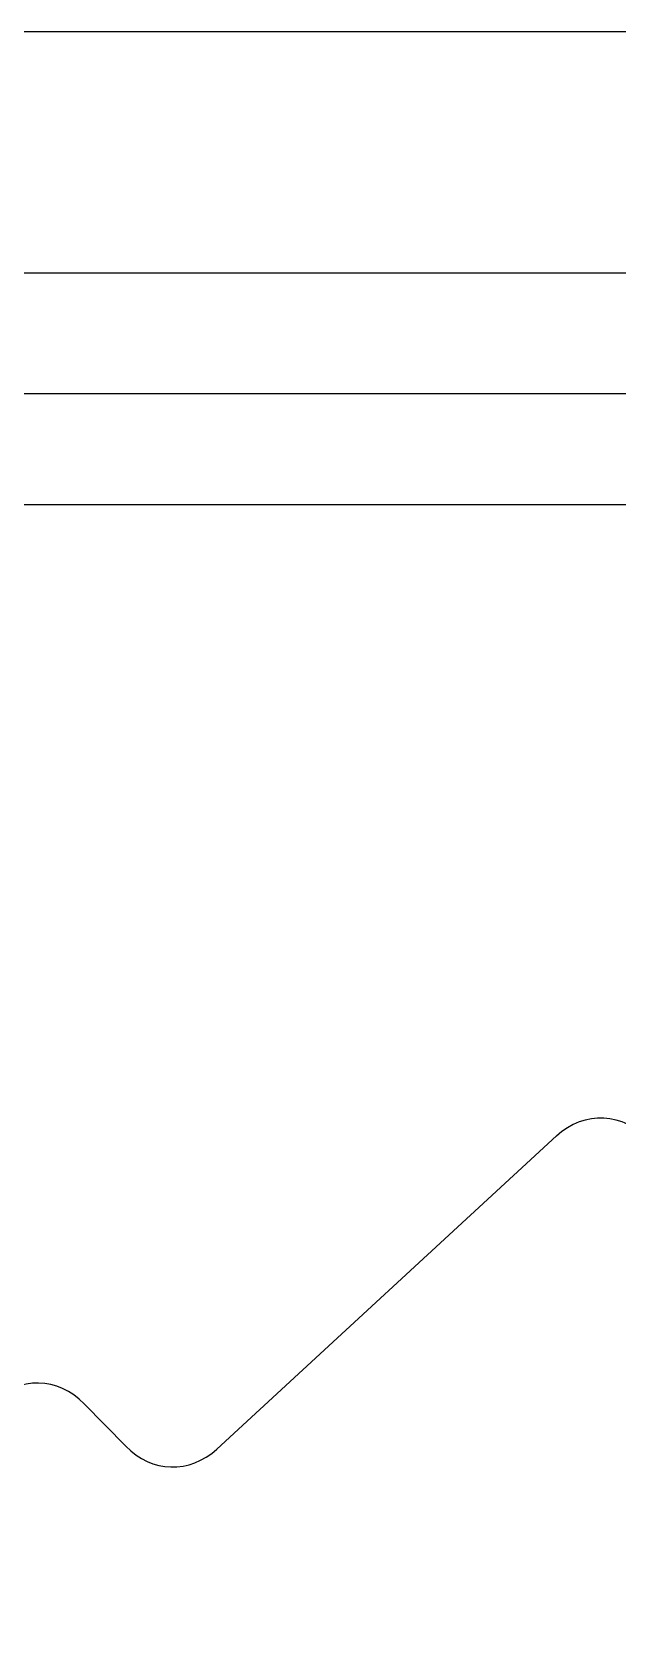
# Model space of a CAD drawing. Extents: x 715005 to 715902, y 929121 to 929716.
# Drawn here: x 715339.1 to 715387.7, y 929583.5 to 929716.3 of the extents above; entities that cross this region are included whole.
import ezdxf

# ---------------------------------------------------------------- set-up
doc = ezdxf.new("R2010")
doc.units = 0
for name, color, linetype in [('56', 7, 'Continuous'), ('57', 7, 'Continuous'), ('6', 7, 'Continuous'), ('62', 7, 'Continuous'), ('Default', 7, 'Continuous')]:
    doc.layers.add(name, color=color, linetype=linetype)

# ---------------------------------------------------------------- blocks, each defined once
blk = doc.blocks.new('M')
at = {"layer": 'Default'}
for points in [[(24.525, 6.981), (42.695, 21.209)], [(17.436, 9.04), (19.656, 7.108)]]:
    blk.add_lwpolyline(points, dxfattribs=at)
for centre, start, end in [((45.053, 18.197), 46.97853, 128.06156), ((14.925, 6.155), 48.96622, 129.12911), ((22.167, 9.993), 228.96622, 308.06156)]:
    blk.add_arc(centre, 3.825, start, end, dxfattribs=at)

msp = doc.modelspace()

# ---------------------------------------------------------------- linework, layer by layer
at = {"layer": '56'}
msp.add_lwpolyline([(715202.27, 929256.33), (715882.27, 929256.33), (715882.27, 929696.33), (715202.27, 929696.33)], close=True, dxfattribs=at)
at = {"layer": '57'}
msp.add_lwpolyline([(715182.27, 929236.33), (715902.27, 929236.33), (715902.27, 929716.33), (715182.27, 929716.33)], close=True, dxfattribs=at)
at = {"layer": '6'}
msp.add_lwpolyline([(715269, 929677.12), (715834.86, 929677.12)], dxfattribs=at)
at = {"layer": '62'}
msp.add_lwpolyline([(715232.27, 929686.33), (715872.27, 929686.33), (715872.27, 929266.33), (715232.27, 929266.33)], close=True, dxfattribs=at)

# ---------------------------------------------------------------- block references
at = {"layer": '6', "xscale": 1.5515468474409448, "yscale": 1.825349232283465}
msp.add_blockref('M', (715316.36, 929586.03), dxfattribs=at)

doc.saveas('drawing.dxf')
